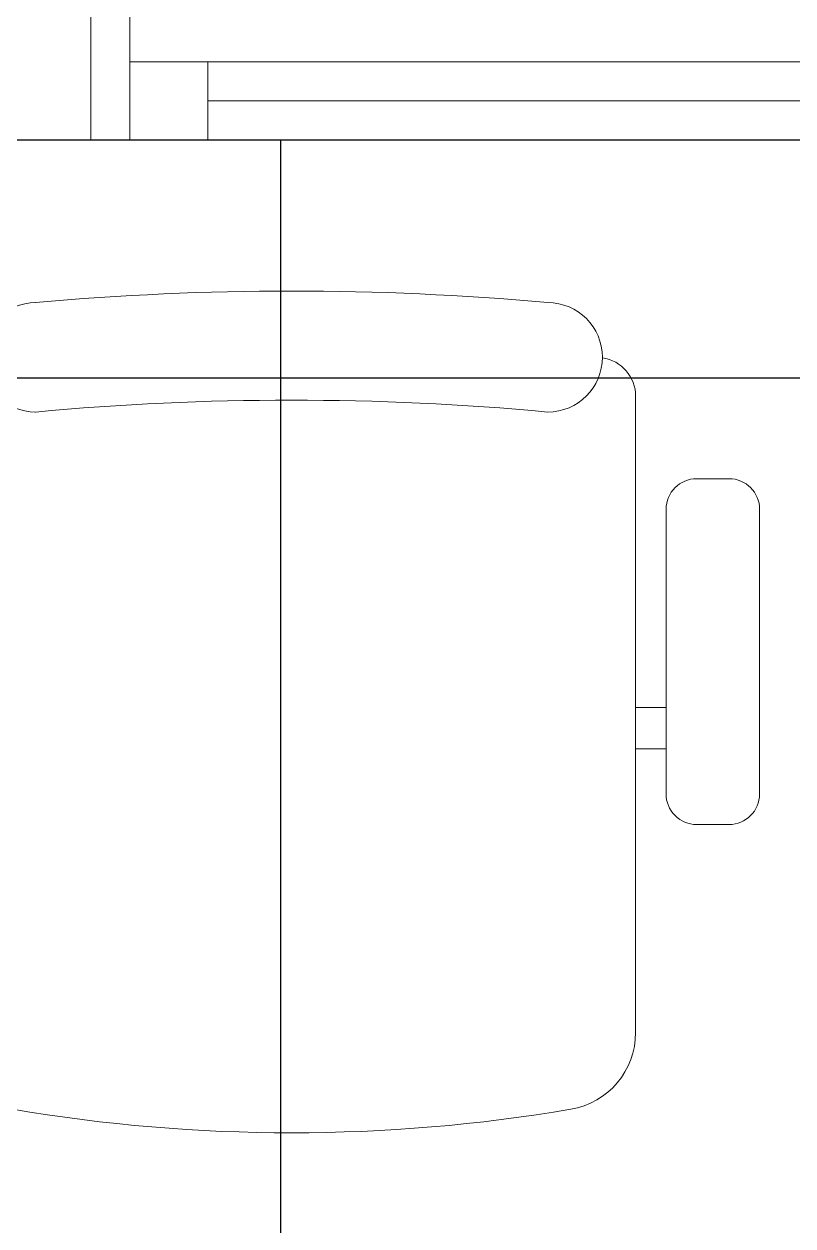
# Model space of a CAD drawing. Header units: inches. Extents: x -246178 to 57169, y -29325 to 19878.
# Drawn here: x 43635 to 44128, y -3544 to -2773 of the extents above; entities that cross this region are included whole.
import ezdxf

# ---------------------------------------------------------------- set-up
doc = ezdxf.new("R2010")
doc.units = ezdxf.units.IN
doc.header["$LTSCALE"] = 25
doc.header["$MEASUREMENT"] = 0
doc.linetypes.add('DASHDOT', pattern=[25.4, 12.7, -6.35, 0, -6.35])
doc.layers.get('0').update_dxf_attribs({"color": 8})
for name, color, linetype, lineweight in [('00-Ground Floor$0$Aluminum', 251, 'Continuous', 5), ('00-Ground Floor$0$LOADING', 253, 'Continuous', 5), ('00-Ground Floor$0$Walls', 251, 'Continuous', 5), ('E-LITE-CLNG-CNDT', 6, 'DASHDOT', 35)]:
    doc.layers.add(name, color=color, linetype=linetype, lineweight=lineweight)
doc.layers.add('00-Ground Floor$0$False Ceiling', color=251, linetype='Continuous')

# ---------------------------------------------------------------- blocks, each defined once
blk = doc.blocks.new('00-Ground Floor$0$GF21018-P')
at = {"color": 0}
for p, q in [((-0.2207, 0.47563), (-0.2207, 0.0675)), ((-0.2806, 0.34221), (-0.25983, 0.34221)), ((-0.30021, 0.32259), (-0.30021, 0.14)), ((-0.24021, 0.32259), (-0.24021, 0.14)), ((-0.24021, 0.29372), (-0.2207, 0.29372)), ((-0.24021, 0.26708), (-0.2207, 0.26708)), ((-0.2806, 0.12039), (-0.25983, 0.12039))]:
    blk.add_line(p, q, dxfattribs=at)
for centre, radius, start, end in [((-0.0001, -0.52948), 1.06948, 80.36712, 99.63288), ((-0.1707, 0.47563), 0.05, 99.63288, 180), ((-0.2806, 0.32259), 0.01962, 90, 180), ((-0.25983, 0.32259), 0.01962, 360, 90), ((-0.2806, 0.14), 0.01962, 180, 270), ((-0.25983, 0.14), 0.01962, 270, 360), ((-0.16429, 0.0425), 0.03511, 90, 270), ((0, 1.84674), 1.77674, 264.69456, 275.30527), ((0.16409, 0.0425), 0.03511, 270, 90), ((-0.1957, 0.0675), 0.025, 180, 261.47208), ((0, 1.83136), 1.83136, 264.85322, 275.14698)]:
    blk.add_arc(centre, radius, start, end, dxfattribs=at)
blk = doc.blocks.new('00-Ground Floor$0$A$C37be4daf')
at = {"layer": '00-Ground Floor$0$Aluminum'}
for p, q in [((1416.01, 598.24), (216.01, 598.24)), ((1341.01, 548.24), (1341.01, 598.24)), ((1391.01, 498.24), (1391.01, 598.24)), ((291.01, 573.24), (1341.01, 573.24)), ((1391.01, 548.24), (241.01, 548.24))]:
    blk.add_line(p, q, dxfattribs=at)
at = {"layer": '00-Ground Floor$0$Walls'}
blk.add_line((1416.01, 498.24), (1416.01, 598.24), dxfattribs=at)
blk = doc.blocks.new('00-Ground Floor$0$A$Ce9e1c4c3')
at = {"layer": '00-Ground Floor$0$False Ceiling', "color": 254}
blk.add_line((-58200.95, -2847.43, 0), (-54817.07, -2847.43, 0), dxfattribs=at)
at = {"layer": '00-Ground Floor$0$False Ceiling', "color": 254, "linetype": 'Continuous'}
for p, q in [((-56200, -6847.43), (-56200, -2847.43)), ((-58200.95, -3000), (-54817.07, -3000))]:
    blk.add_line(p, q, dxfattribs=at)
blk = doc.blocks.new('00-Ground Floor')
at = {"layer": '00-Ground Floor$0$Walls'}
blk.add_line((41799.05, -2847.43, 0), (45182.93, -2847.43, 0), dxfattribs=at)
at = {"rotation": 180}
blk.add_blockref('00-Ground Floor$0$A$C37be4daf', (45094.11, -2249.19, 0), dxfattribs=at)
at = {"layer": '00-Ground Floor$0$False Ceiling', "color": 254}
blk.add_blockref('00-Ground Floor$0$A$Ce9e1c4c3', (100000, 0), dxfattribs=at)
at = {"layer": '00-Ground Floor$0$LOADING', "extrusion": (2.24021e-05, 7.77426e-06, 1), "xscale": 1000, "yscale": 1000, "zscale": 1000, "rotation": 179.9985892349695}
blk.add_blockref('00-Ground Floor$0$GF21018-P', (43806.88, -2944.39, 0.93), dxfattribs=at)

msp = doc.modelspace()

# ---------------------------------------------------------------- block references
at = {"layer": 'E-LITE-CLNG-CNDT'}
msp.add_blockref('00-Ground Floor', (0, 0), dxfattribs=at)

doc.saveas('drawing.dxf')
